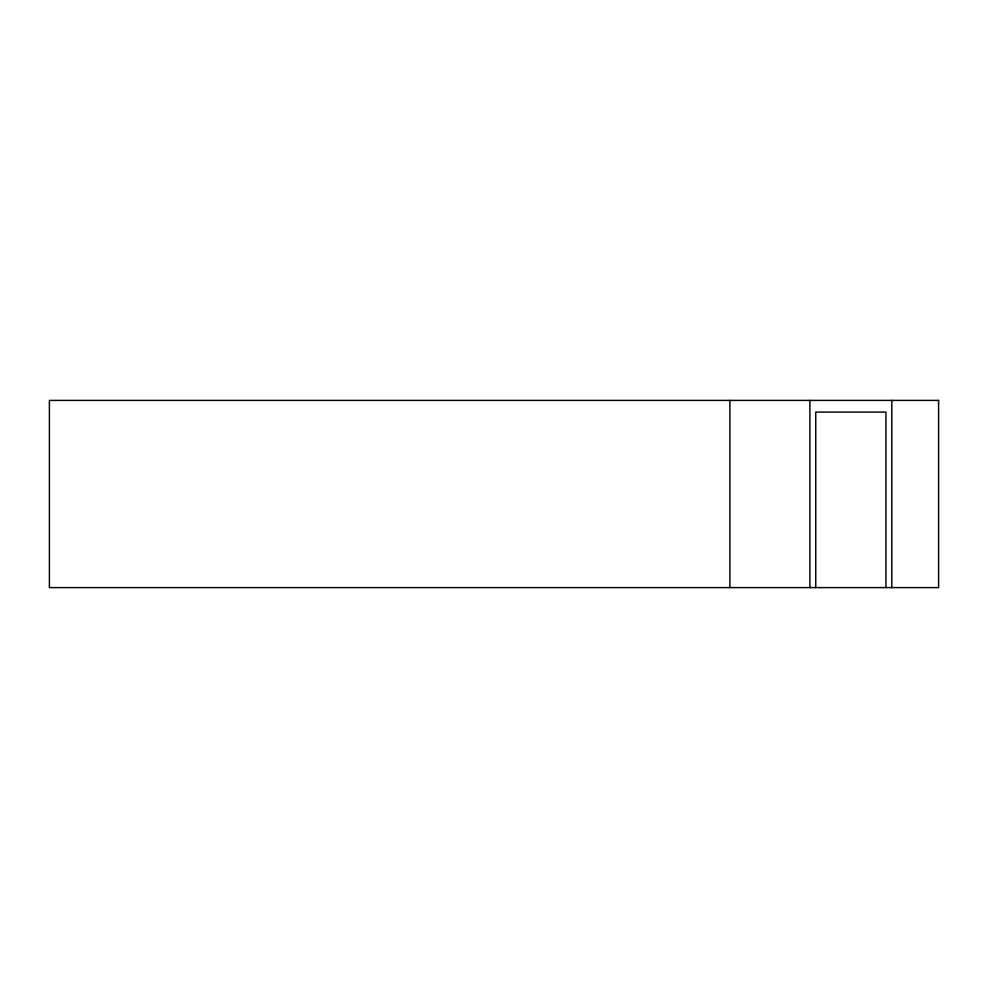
<?xml version="1.0" encoding="UTF-8"?>
<svg xmlns="http://www.w3.org/2000/svg" width="988" height="988" viewBox="0 0 988 988"><rect width="100%" height="100%" fill="white"/><g stroke="black" fill="none" stroke-linecap="round" stroke-linejoin="round"><path stroke-width="1.48" d="M891.806 400.399L891.806 587.601M885.952 587.601L885.952 412.095L815.755 412.095L815.755 587.601M809.901 400.399L809.901 587.601M729.897 400.399L729.897 587.601M938.6 400.399L49.4 400.399L49.4 587.601L938.6 587.601L938.6 400.399"/></g></svg>
